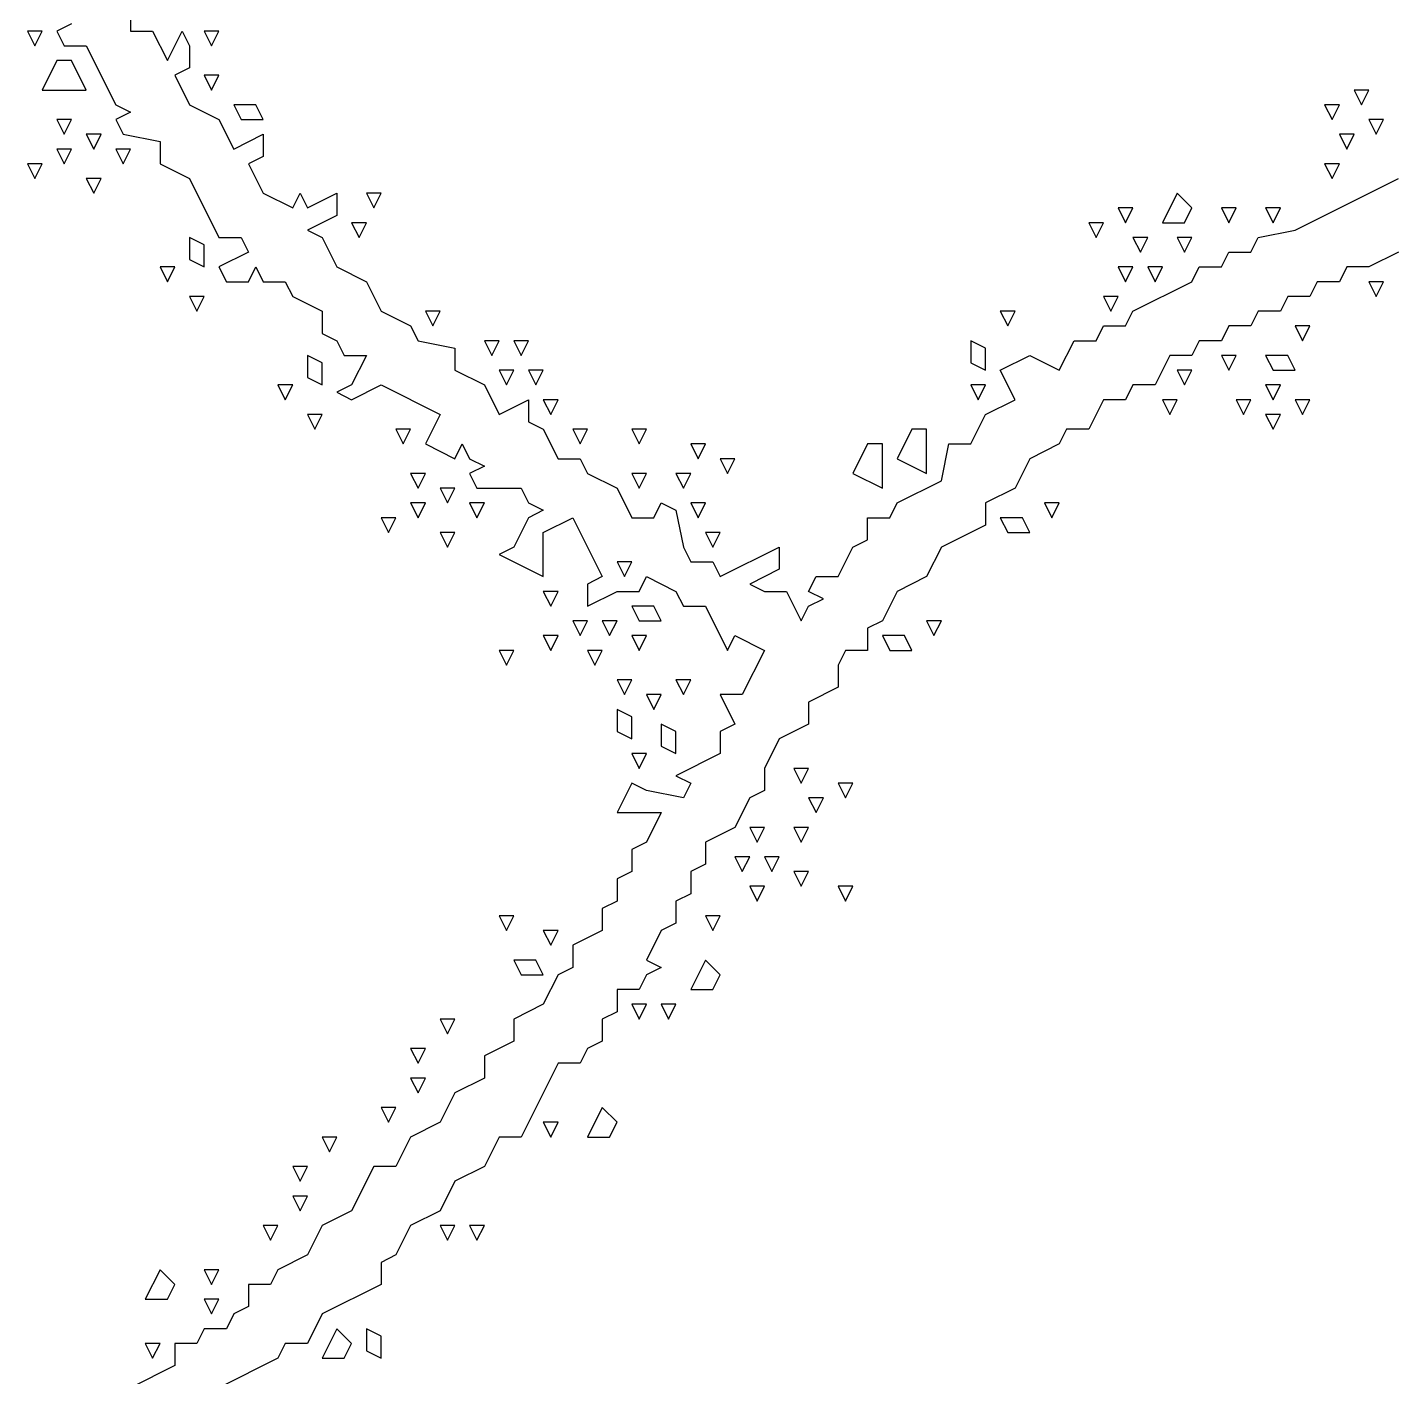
# Model space of a CAD drawing. Extents: x 2 to 124, y 0 to 170.
# Drawn here: x 27.45 to 42.38, y 29.58 to 44.31 of the extents above; entities that cross this region are included whole.
import ezdxf

# ---------------------------------------------------------------- set-up
doc = ezdxf.new("R2010")
doc.units = 0
doc.layers.add('Layer0', color=7, linetype='Continuous')

msp = doc.modelspace()

# ---------------------------------------------------------------- linework, layer by layer
at = {"layer": 'Layer0', "color": 5, "linetype": 'CONTINUOUS'}
for p, q in [((28.57481, 44.51231, 0.1), (28.57481, 44.27083, 0.1)), ((27.93087, 44.35133, 0.1), (27.76989, 44.27083, 0.1)), ((27.44792, 44.27083, 0.1), (27.52841, 44.10985, 0.1)), ((27.6089, 44.27083, 0.1), (27.44792, 44.27083, 0.1)), ((27.52841, 44.10985, 0.1), (27.6089, 44.27083, 0.1)), ((27.76989, 44.27083, 0.1), (27.85038, 44.10985, 0.1)), ((28.57481, 44.27083, 0.1), (28.81629, 44.27083, 0.1)), ((28.81629, 44.27083, 0.1), (28.97727, 43.94886, 0.1)), ((28.97727, 43.94886, 0.1), (29.13826, 44.27083, 0.1)), ((29.13826, 44.27083, 0.1), (29.21875, 44.10985, 0.1)), ((29.37973, 44.27083, 0.1), (29.46023, 44.10985, 0.1)), ((29.54072, 44.27083, 0.1), (29.37973, 44.27083, 0.1)), ((29.46023, 44.10985, 0.1), (29.54072, 44.27083, 0.1)), ((27.85038, 44.10985, 0.1), (28.09186, 44.10985, 0.1)), ((28.09186, 44.10985, 0.1), (28.41383, 43.46591, 0.1)), ((29.21875, 44.10985, 0.1), (29.21875, 43.86837, 0.1)), ((27.76989, 43.94886, 0.1), (27.6089, 43.62689, 0.1)), ((27.93087, 43.94886, 0.1), (27.76989, 43.94886, 0.1)), ((28.09186, 43.62689, 0.1), (27.93087, 43.94886, 0.1)), ((29.21875, 43.86837, 0.1), (29.05777, 43.78788, 0.1)), ((29.05777, 43.78788, 0.1), (29.21875, 43.46591, 0.1)), ((29.37973, 43.78788, 0.1), (29.46023, 43.62689, 0.1)), ((29.54072, 43.78788, 0.1), (29.37973, 43.78788, 0.1)), ((29.46023, 43.62689, 0.1), (29.54072, 43.78788, 0.1)), ((27.6089, 43.62689, 0.1), (28.09186, 43.62689, 0.1)), ((41.93655, 43.62689, 0.1), (42.01705, 43.46591, 0.1)), ((42.09754, 43.62689, 0.1), (41.93655, 43.62689, 0.1)), ((42.01705, 43.46591, 0.1), (42.09754, 43.62689, 0.1)), ((28.41383, 43.46591, 0.1), (28.57481, 43.38542, 0.1)), ((29.21875, 43.46591, 0.1), (29.54072, 43.30492, 0.1)), ((29.7017, 43.46591, 0.1), (29.7822, 43.30492, 0.1)), ((29.94318, 43.46591, 0.1), (29.7017, 43.46591, 0.1)), ((30.02367, 43.30492, 0.1), (29.94318, 43.46591, 0.1)), ((41.61458, 43.46591, 0.1), (41.69508, 43.30492, 0.1)), ((41.77557, 43.46591, 0.1), (41.61458, 43.46591, 0.1)), ((41.69508, 43.30492, 0.1), (41.77557, 43.46591, 0.1)), ((27.76989, 43.30492, 0.1), (27.85038, 43.14394, 0.1)), ((27.93087, 43.30492, 0.1), (27.76989, 43.30492, 0.1)), ((27.85038, 43.14394, 0.1), (27.93087, 43.30492, 0.1)), ((28.57481, 43.38542, 0.1), (28.41383, 43.30492, 0.1)), ((28.41383, 43.30492, 0.1), (28.49432, 43.14394, 0.1)), ((29.54072, 43.30492, 0.1), (29.7017, 42.98295, 0.1)), ((29.7822, 43.30492, 0.1), (30.02367, 43.30492, 0.1)), ((42.09754, 43.30492, 0.1), (42.17803, 43.14394, 0.1)), ((42.25852, 43.30492, 0.1), (42.09754, 43.30492, 0.1)), ((42.17803, 43.14394, 0.1), (42.25852, 43.30492, 0.1)), ((28.09186, 43.14394, 0.1), (28.17235, 42.98295, 0.1)), ((28.25284, 43.14394, 0.1), (28.09186, 43.14394, 0.1)), ((28.17235, 42.98295, 0.1), (28.25284, 43.14394, 0.1)), ((28.49432, 43.14394, 0.1), (28.89678, 43.06345, 0.1)), ((28.89678, 43.06345, 0.1), (28.89678, 42.82197, 0.1)), ((29.7017, 42.98295, 0.1), (30.02367, 43.14394, 0.1)), ((30.02367, 43.14394, 0.1), (30.02367, 42.90246, 0.1)), ((41.77557, 43.14394, 0.1), (41.85606, 42.98295, 0.1)), ((41.93655, 43.14394, 0.1), (41.77557, 43.14394, 0.1)), ((41.85606, 42.98295, 0.1), (41.93655, 43.14394, 0.1)), ((27.76989, 42.98295, 0.1), (27.85038, 42.82197, 0.1)), ((27.93087, 42.98295, 0.1), (27.76989, 42.98295, 0.1)), ((27.85038, 42.82197, 0.1), (27.93087, 42.98295, 0.1)), ((28.41383, 42.98295, 0.1), (28.49432, 42.82197, 0.1)), ((28.57481, 42.98295, 0.1), (28.41383, 42.98295, 0.1)), ((28.49432, 42.82197, 0.1), (28.57481, 42.98295, 0.1)), ((30.02367, 42.90246, 0.1), (29.86269, 42.82197, 0.1)), ((27.44792, 42.82197, 0.1), (27.52841, 42.66098, 0.1)), ((27.6089, 42.82197, 0.1), (27.44792, 42.82197, 0.1)), ((27.52841, 42.66098, 0.1), (27.6089, 42.82197, 0.1)), ((28.89678, 42.82197, 0.1), (29.21875, 42.66098, 0.1)), ((29.86269, 42.82197, 0.1), (30.02367, 42.5, 0.1)), ((41.61458, 42.82197, 0.1), (41.69508, 42.66098, 0.1)), ((41.77557, 42.82197, 0.1), (41.61458, 42.82197, 0.1)), ((41.69508, 42.66098, 0.1), (41.77557, 42.82197, 0.1)), ((28.09186, 42.66098, 0.1), (28.17235, 42.5, 0.1)), ((28.25284, 42.66098, 0.1), (28.09186, 42.66098, 0.1)), ((28.17235, 42.5, 0.1), (28.25284, 42.66098, 0.1)), ((29.21875, 42.66098, 0.1), (29.54072, 42.01705, 0.1)), ((41.29261, 42.09754, 0.1), (42.41951, 42.66098, 0.1)), ((30.02367, 42.5, 0.1), (30.34564, 42.33902, 0.1)), ((30.34564, 42.33902, 0.1), (30.42614, 42.5, 0.1)), ((30.42614, 42.5, 0.1), (30.50663, 42.33902, 0.1)), ((30.50663, 42.33902, 0.1), (30.8286, 42.5, 0.1)), ((30.8286, 42.5, 0.1), (30.8286, 42.25852, 0.1)), ((31.15057, 42.5, 0.1), (31.23106, 42.33902, 0.1)), ((31.31155, 42.5, 0.1), (31.15057, 42.5, 0.1)), ((31.23106, 42.33902, 0.1), (31.31155, 42.5, 0.1)), ((40.00473, 42.5, 0.1), (39.84375, 42.17803, 0.1)), ((40.16572, 42.33902, 0.1), (40.00473, 42.5, 0.1)), ((30.8286, 42.25852, 0.1), (30.50663, 42.09754, 0.1)), ((39.3608, 42.33902, 0.1), (39.44129, 42.17803, 0.1)), ((39.52178, 42.33902, 0.1), (39.3608, 42.33902, 0.1)), ((39.44129, 42.17803, 0.1), (39.52178, 42.33902, 0.1)), ((40.08523, 42.17803, 0.1), (40.16572, 42.33902, 0.1)), ((40.48769, 42.33902, 0.1), (40.56818, 42.17803, 0.1)), ((40.64867, 42.33902, 0.1), (40.48769, 42.33902, 0.1)), ((40.56818, 42.17803, 0.1), (40.64867, 42.33902, 0.1)), ((40.97064, 42.33902, 0.1), (41.05114, 42.17803, 0.1)), ((41.13163, 42.33902, 0.1), (40.97064, 42.33902, 0.1)), ((41.05114, 42.17803, 0.1), (41.13163, 42.33902, 0.1)), ((30.98958, 42.17803, 0.1), (31.07008, 42.01705, 0.1)), ((31.15057, 42.17803, 0.1), (30.98958, 42.17803, 0.1)), ((31.07008, 42.01705, 0.1), (31.15057, 42.17803, 0.1)), ((39.03883, 42.17803, 0.1), (39.11932, 42.01705, 0.1)), ((39.19981, 42.17803, 0.1), (39.03883, 42.17803, 0.1)), ((39.11932, 42.01705, 0.1), (39.19981, 42.17803, 0.1)), ((39.84375, 42.17803, 0.1), (40.08523, 42.17803, 0.1)), ((29.21875, 42.01705, 0.1), (29.21875, 41.77557, 0.1)), ((29.37973, 41.93655, 0.1), (29.21875, 42.01705, 0.1)), ((29.54072, 42.01705, 0.1), (29.7822, 42.01705, 0.1)), ((29.7822, 42.01705, 0.1), (29.86269, 41.85606, 0.1)), ((30.50663, 42.09754, 0.1), (30.66761, 42.01705, 0.1)), ((30.66761, 42.01705, 0.1), (30.8286, 41.69508, 0.1)), ((39.52178, 42.01705, 0.1), (39.60227, 41.85606, 0.1)), ((39.68277, 42.01705, 0.1), (39.52178, 42.01705, 0.1)), ((39.60227, 41.85606, 0.1), (39.68277, 42.01705, 0.1)), ((40.00473, 42.01705, 0.1), (40.08523, 41.85606, 0.1)), ((40.16572, 42.01705, 0.1), (40.00473, 42.01705, 0.1)), ((40.08523, 41.85606, 0.1), (40.16572, 42.01705, 0.1)), ((40.80966, 41.85606, 0.1), (40.89015, 42.01705, 0.1)), ((40.89015, 42.01705, 0.1), (41.29261, 42.09754, 0.1)), ((29.37973, 41.69508, 0.1), (29.37973, 41.93655, 0.1)), ((29.86269, 41.85606, 0.1), (29.54072, 41.69508, 0.1)), ((40.48769, 41.69508, 0.1), (40.56818, 41.85606, 0.1)), ((40.56818, 41.85606, 0.1), (40.80966, 41.85606, 0.1)), ((42.41951, 41.85606, 0.1), (42.09754, 41.69508, 0.1)), ((28.89678, 41.69508, 0.1), (28.97727, 41.53409, 0.1)), ((29.05777, 41.69508, 0.1), (28.89678, 41.69508, 0.1)), ((28.97727, 41.53409, 0.1), (29.05777, 41.69508, 0.1)), ((29.21875, 41.77557, 0.1), (29.37973, 41.69508, 0.1)), ((29.54072, 41.69508, 0.1), (29.62121, 41.53409, 0.1)), ((29.86269, 41.53409, 0.1), (29.94318, 41.69508, 0.1)), ((29.94318, 41.69508, 0.1), (30.02367, 41.53409, 0.1)), ((30.8286, 41.69508, 0.1), (31.15057, 41.53409, 0.1)), ((39.3608, 41.69508, 0.1), (39.44129, 41.53409, 0.1)), ((39.52178, 41.69508, 0.1), (39.3608, 41.69508, 0.1)), ((39.44129, 41.53409, 0.1), (39.52178, 41.69508, 0.1)), ((39.68277, 41.69508, 0.1), (39.76326, 41.53409, 0.1)), ((39.84375, 41.69508, 0.1), (39.68277, 41.69508, 0.1)), ((39.76326, 41.53409, 0.1), (39.84375, 41.69508, 0.1)), ((40.16572, 41.53409, 0.1), (40.24621, 41.69508, 0.1)), ((40.24621, 41.69508, 0.1), (40.48769, 41.69508, 0.1)), ((41.85606, 41.69508, 0.1), (41.77557, 41.53409, 0.1)), ((42.09754, 41.69508, 0.1), (41.85606, 41.69508, 0.1)), ((29.62121, 41.53409, 0.1), (29.86269, 41.53409, 0.1)), ((30.02367, 41.53409, 0.1), (30.26515, 41.53409, 0.1)), ((30.26515, 41.53409, 0.1), (30.34564, 41.37311, 0.1)), ((31.15057, 41.53409, 0.1), (31.31155, 41.21212, 0.1)), ((39.52178, 41.21212, 0.1), (40.16572, 41.53409, 0.1)), ((41.53409, 41.53409, 0.1), (41.4536, 41.37311, 0.1)), ((41.77557, 41.53409, 0.1), (41.53409, 41.53409, 0.1)), ((42.09754, 41.53409, 0.1), (42.17803, 41.37311, 0.1)), ((42.25852, 41.53409, 0.1), (42.09754, 41.53409, 0.1)), ((42.17803, 41.37311, 0.1), (42.25852, 41.53409, 0.1)), ((29.21875, 41.37311, 0.1), (29.29924, 41.21212, 0.1)), ((29.37973, 41.37311, 0.1), (29.21875, 41.37311, 0.1)), ((29.29924, 41.21212, 0.1), (29.37973, 41.37311, 0.1)), ((30.34564, 41.37311, 0.1), (30.66761, 41.21212, 0.1)), ((39.19981, 41.37311, 0.1), (39.2803, 41.21212, 0.1)), ((39.3608, 41.37311, 0.1), (39.19981, 41.37311, 0.1)), ((39.2803, 41.21212, 0.1), (39.3608, 41.37311, 0.1)), ((41.21212, 41.37311, 0.1), (41.13163, 41.21212, 0.1)), ((41.4536, 41.37311, 0.1), (41.21212, 41.37311, 0.1)), ((30.66761, 41.21212, 0.1), (30.66761, 40.97064, 0.1)), ((31.31155, 41.21212, 0.1), (31.63352, 41.05114, 0.1)), ((31.79451, 41.21212, 0.1), (31.875, 41.05114, 0.1)), ((31.95549, 41.21212, 0.1), (31.79451, 41.21212, 0.1)), ((31.875, 41.05114, 0.1), (31.95549, 41.21212, 0.1)), ((38.07292, 41.21212, 0.1), (38.15341, 41.05114, 0.1)), ((38.2339, 41.21212, 0.1), (38.07292, 41.21212, 0.1)), ((38.15341, 41.05114, 0.1), (38.2339, 41.21212, 0.1)), ((39.44129, 41.05114, 0.1), (39.52178, 41.21212, 0.1)), ((40.89015, 41.21212, 0.1), (40.80966, 41.05114, 0.1)), ((41.13163, 41.21212, 0.1), (40.89015, 41.21212, 0.1)), ((30.66761, 40.97064, 0.1), (30.8286, 40.89015, 0.1)), ((31.63352, 41.05114, 0.1), (31.71402, 40.89015, 0.1)), ((39.11932, 40.89015, 0.1), (39.19981, 41.05114, 0.1)), ((39.19981, 41.05114, 0.1), (39.44129, 41.05114, 0.1)), ((40.56818, 41.05114, 0.1), (40.48769, 40.89015, 0.1)), ((40.80966, 41.05114, 0.1), (40.56818, 41.05114, 0.1)), ((41.29261, 41.05114, 0.1), (41.37311, 40.89015, 0.1)), ((41.4536, 41.05114, 0.1), (41.29261, 41.05114, 0.1)), ((41.37311, 40.89015, 0.1), (41.4536, 41.05114, 0.1)), ((30.8286, 40.89015, 0.1), (30.90909, 40.72917, 0.1)), ((31.71402, 40.89015, 0.1), (32.11648, 40.80966, 0.1)), ((32.11648, 40.80966, 0.1), (32.11648, 40.56818, 0.1)), ((32.43845, 40.89015, 0.1), (32.51894, 40.72917, 0.1)), ((32.59943, 40.89015, 0.1), (32.43845, 40.89015, 0.1)), ((32.51894, 40.72917, 0.1), (32.59943, 40.89015, 0.1)), ((32.76042, 40.89015, 0.1), (32.84091, 40.72917, 0.1)), ((32.9214, 40.89015, 0.1), (32.76042, 40.89015, 0.1)), ((32.84091, 40.72917, 0.1), (32.9214, 40.89015, 0.1)), ((37.75095, 40.89015, 0.1), (37.75095, 40.64867, 0.1)), ((37.91193, 40.80966, 0.1), (37.75095, 40.89015, 0.1)), ((37.91193, 40.56818, 0.1), (37.91193, 40.80966, 0.1)), ((38.71686, 40.56818, 0.1), (38.87784, 40.89015, 0.1)), ((38.87784, 40.89015, 0.1), (39.11932, 40.89015, 0.1)), ((40.24621, 40.89015, 0.1), (40.16572, 40.72917, 0.1)), ((40.48769, 40.89015, 0.1), (40.24621, 40.89015, 0.1)), ((30.50663, 40.72917, 0.1), (30.50663, 40.48769, 0.1)), ((30.66761, 40.64867, 0.1), (30.50663, 40.72917, 0.1)), ((30.66761, 40.4072, 0.1), (30.66761, 40.64867, 0.1)), ((30.90909, 40.72917, 0.1), (31.15057, 40.72917, 0.1)), ((31.15057, 40.72917, 0.1), (30.98958, 40.4072, 0.1)), ((37.75095, 40.64867, 0.1), (37.91193, 40.56818, 0.1)), ((38.07292, 40.56818, 0.1), (38.39489, 40.72917, 0.1)), ((38.39489, 40.72917, 0.1), (38.71686, 40.56818, 0.1)), ((39.92424, 40.72917, 0.1), (39.76326, 40.4072, 0.1)), ((40.16572, 40.72917, 0.1), (39.92424, 40.72917, 0.1)), ((40.48769, 40.72917, 0.1), (40.56818, 40.56818, 0.1)), ((40.64867, 40.72917, 0.1), (40.48769, 40.72917, 0.1)), ((40.56818, 40.56818, 0.1), (40.64867, 40.72917, 0.1)), ((40.97064, 40.72917, 0.1), (41.05114, 40.56818, 0.1)), ((41.21212, 40.72917, 0.1), (40.97064, 40.72917, 0.1)), ((41.29261, 40.56818, 0.1), (41.21212, 40.72917, 0.1)), ((30.50663, 40.48769, 0.1), (30.66761, 40.4072, 0.1)), ((32.11648, 40.56818, 0.1), (32.43845, 40.4072, 0.1)), ((32.59943, 40.56818, 0.1), (32.67992, 40.4072, 0.1)), ((32.76042, 40.56818, 0.1), (32.59943, 40.56818, 0.1)), ((32.67992, 40.4072, 0.1), (32.76042, 40.56818, 0.1)), ((32.9214, 40.56818, 0.1), (33.00189, 40.4072, 0.1)), ((33.08239, 40.56818, 0.1), (32.9214, 40.56818, 0.1)), ((33.00189, 40.4072, 0.1), (33.08239, 40.56818, 0.1)), ((38.2339, 40.24621, 0.1), (38.07292, 40.56818, 0.1)), ((40.00473, 40.56818, 0.1), (40.08523, 40.4072, 0.1)), ((40.16572, 40.56818, 0.1), (40.00473, 40.56818, 0.1)), ((40.08523, 40.4072, 0.1), (40.16572, 40.56818, 0.1)), ((41.05114, 40.56818, 0.1), (41.29261, 40.56818, 0.1)), ((30.18466, 40.4072, 0.1), (30.26515, 40.24621, 0.1)), ((30.34564, 40.4072, 0.1), (30.18466, 40.4072, 0.1)), ((30.26515, 40.24621, 0.1), (30.34564, 40.4072, 0.1)), ((30.98958, 40.4072, 0.1), (30.8286, 40.3267, 0.1)), ((30.8286, 40.3267, 0.1), (30.98958, 40.24621, 0.1)), ((30.98958, 40.24621, 0.1), (31.31155, 40.4072, 0.1)), ((31.31155, 40.4072, 0.1), (31.95549, 40.08523, 0.1)), ((32.43845, 40.4072, 0.1), (32.59943, 40.08523, 0.1)), ((37.75095, 40.4072, 0.1), (37.83144, 40.24621, 0.1)), ((37.91193, 40.4072, 0.1), (37.75095, 40.4072, 0.1)), ((37.83144, 40.24621, 0.1), (37.91193, 40.4072, 0.1)), ((39.52178, 40.4072, 0.1), (39.44129, 40.24621, 0.1)), ((39.76326, 40.4072, 0.1), (39.52178, 40.4072, 0.1)), ((40.97064, 40.4072, 0.1), (41.05114, 40.24621, 0.1)), ((41.13163, 40.4072, 0.1), (40.97064, 40.4072, 0.1)), ((41.05114, 40.24621, 0.1), (41.13163, 40.4072, 0.1)), ((32.59943, 40.08523, 0.1), (32.9214, 40.24621, 0.1)), ((32.9214, 40.24621, 0.1), (32.9214, 40.00473, 0.1)), ((33.08239, 40.24621, 0.1), (33.16288, 40.08523, 0.1)), ((33.24337, 40.24621, 0.1), (33.08239, 40.24621, 0.1)), ((33.16288, 40.08523, 0.1), (33.24337, 40.24621, 0.1)), ((37.91193, 40.08523, 0.1), (38.2339, 40.24621, 0.1)), ((39.19981, 40.24621, 0.1), (39.03883, 39.92424, 0.1)), ((39.44129, 40.24621, 0.1), (39.19981, 40.24621, 0.1)), ((39.84375, 40.24621, 0.1), (39.92424, 40.08523, 0.1)), ((40.00473, 40.24621, 0.1), (39.84375, 40.24621, 0.1)), ((39.92424, 40.08523, 0.1), (40.00473, 40.24621, 0.1)), ((40.64867, 40.24621, 0.1), (40.72917, 40.08523, 0.1)), ((40.80966, 40.24621, 0.1), (40.64867, 40.24621, 0.1)), ((40.72917, 40.08523, 0.1), (40.80966, 40.24621, 0.1)), ((41.29261, 40.24621, 0.1), (41.37311, 40.08523, 0.1)), ((41.4536, 40.24621, 0.1), (41.29261, 40.24621, 0.1)), ((41.37311, 40.08523, 0.1), (41.4536, 40.24621, 0.1)), ((30.50663, 40.08523, 0.1), (30.58712, 39.92424, 0.1)), ((30.66761, 40.08523, 0.1), (30.50663, 40.08523, 0.1)), ((30.58712, 39.92424, 0.1), (30.66761, 40.08523, 0.1)), ((31.95549, 40.08523, 0.1), (31.79451, 39.76326, 0.1)), ((37.75095, 39.76326, 0.1), (37.91193, 40.08523, 0.1)), ((40.97064, 40.08523, 0.1), (41.05114, 39.92424, 0.1)), ((41.13163, 40.08523, 0.1), (40.97064, 40.08523, 0.1)), ((41.05114, 39.92424, 0.1), (41.13163, 40.08523, 0.1)), ((31.47254, 39.92424, 0.1), (31.55303, 39.76326, 0.1)), ((31.63352, 39.92424, 0.1), (31.47254, 39.92424, 0.1)), ((31.55303, 39.76326, 0.1), (31.63352, 39.92424, 0.1)), ((32.9214, 40.00473, 0.1), (33.08239, 39.92424, 0.1)), ((33.08239, 39.92424, 0.1), (33.24337, 39.60227, 0.1)), ((33.40436, 39.92424, 0.1), (33.48485, 39.76326, 0.1)), ((33.56534, 39.92424, 0.1), (33.40436, 39.92424, 0.1)), ((33.48485, 39.76326, 0.1), (33.56534, 39.92424, 0.1)), ((34.0483, 39.92424, 0.1), (34.12879, 39.76326, 0.1)), ((34.20928, 39.92424, 0.1), (34.0483, 39.92424, 0.1)), ((34.12879, 39.76326, 0.1), (34.20928, 39.92424, 0.1)), ((37.10701, 39.92424, 0.1), (36.94602, 39.60227, 0.1)), ((37.26799, 39.92424, 0.1), (37.10701, 39.92424, 0.1)), ((37.26799, 39.44129, 0.1), (37.26799, 39.92424, 0.1)), ((38.79735, 39.92424, 0.1), (38.71686, 39.76326, 0.1)), ((39.03883, 39.92424, 0.1), (38.79735, 39.92424, 0.1)), ((31.79451, 39.76326, 0.1), (32.11648, 39.60227, 0.1)), ((32.11648, 39.60227, 0.1), (32.19697, 39.76326, 0.1)), ((32.19697, 39.76326, 0.1), (32.27746, 39.60227, 0.1)), ((34.69223, 39.76326, 0.1), (34.77273, 39.60227, 0.1)), ((34.85322, 39.76326, 0.1), (34.69223, 39.76326, 0.1)), ((34.77273, 39.60227, 0.1), (34.85322, 39.76326, 0.1)), ((36.62405, 39.76326, 0.1), (36.46307, 39.44129, 0.1)), ((36.78504, 39.76326, 0.1), (36.62405, 39.76326, 0.1)), ((36.78504, 39.2803, 0.1), (36.78504, 39.76326, 0.1)), ((37.42898, 39.3608, 0.1), (37.50947, 39.76326, 0.1)), ((37.50947, 39.76326, 0.1), (37.75095, 39.76326, 0.1)), ((38.71686, 39.76326, 0.1), (38.39489, 39.60227, 0.1)), ((32.27746, 39.60227, 0.1), (32.43845, 39.52178, 0.1)), ((33.24337, 39.60227, 0.1), (33.48485, 39.60227, 0.1)), ((33.48485, 39.60227, 0.1), (33.56534, 39.44129, 0.1)), ((35.0142, 39.60227, 0.1), (35.0947, 39.44129, 0.1)), ((35.17519, 39.60227, 0.1), (35.0142, 39.60227, 0.1)), ((35.0947, 39.44129, 0.1), (35.17519, 39.60227, 0.1)), ((36.94602, 39.60227, 0.1), (37.26799, 39.44129, 0.1)), ((38.39489, 39.60227, 0.1), (38.2339, 39.2803, 0.1)), ((31.63352, 39.44129, 0.1), (31.71402, 39.2803, 0.1)), ((31.79451, 39.44129, 0.1), (31.63352, 39.44129, 0.1)), ((31.71402, 39.2803, 0.1), (31.79451, 39.44129, 0.1)), ((32.43845, 39.52178, 0.1), (32.27746, 39.44129, 0.1)), ((32.27746, 39.44129, 0.1), (32.35795, 39.2803, 0.1)), ((33.56534, 39.44129, 0.1), (33.88731, 39.2803, 0.1)), ((34.0483, 39.44129, 0.1), (34.12879, 39.2803, 0.1)), ((34.20928, 39.44129, 0.1), (34.0483, 39.44129, 0.1)), ((34.12879, 39.2803, 0.1), (34.20928, 39.44129, 0.1)), ((34.53125, 39.44129, 0.1), (34.61174, 39.2803, 0.1)), ((34.69223, 39.44129, 0.1), (34.53125, 39.44129, 0.1)), ((34.61174, 39.2803, 0.1), (34.69223, 39.44129, 0.1)), ((36.46307, 39.44129, 0.1), (36.78504, 39.2803, 0.1)), ((31.95549, 39.2803, 0.1), (32.03598, 39.11932, 0.1)), ((32.11648, 39.2803, 0.1), (31.95549, 39.2803, 0.1)), ((32.03598, 39.11932, 0.1), (32.11648, 39.2803, 0.1)), ((32.35795, 39.2803, 0.1), (32.84091, 39.2803, 0.1)), ((32.84091, 39.2803, 0.1), (32.9214, 39.11932, 0.1)), ((33.88731, 39.2803, 0.1), (34.0483, 38.95833, 0.1)), ((36.94602, 39.11932, 0.1), (37.42898, 39.3608, 0.1)), ((38.2339, 39.2803, 0.1), (37.91193, 39.11932, 0.1)), ((31.63352, 39.11932, 0.1), (31.71402, 38.95833, 0.1)), ((31.79451, 39.11932, 0.1), (31.63352, 39.11932, 0.1)), ((31.71402, 38.95833, 0.1), (31.79451, 39.11932, 0.1)), ((32.27746, 39.11932, 0.1), (32.35795, 38.95833, 0.1)), ((32.43845, 39.11932, 0.1), (32.27746, 39.11932, 0.1)), ((32.35795, 38.95833, 0.1), (32.43845, 39.11932, 0.1)), ((32.9214, 39.11932, 0.1), (33.08239, 39.03883, 0.1)), ((33.08239, 39.03883, 0.1), (32.9214, 38.95833, 0.1)), ((34.28977, 38.95833, 0.1), (34.37027, 39.11932, 0.1)), ((34.37027, 39.11932, 0.1), (34.53125, 39.03883, 0.1)), ((34.53125, 39.03883, 0.1), (34.61174, 38.63636, 0.1)), ((34.69223, 39.11932, 0.1), (34.77273, 38.95833, 0.1)), ((34.85322, 39.11932, 0.1), (34.69223, 39.11932, 0.1)), ((34.77273, 38.95833, 0.1), (34.85322, 39.11932, 0.1)), ((36.86553, 38.95833, 0.1), (36.94602, 39.11932, 0.1)), ((37.91193, 39.11932, 0.1), (37.91193, 38.87784, 0.1)), ((38.55587, 39.11932, 0.1), (38.63636, 38.95833, 0.1)), ((38.71686, 39.11932, 0.1), (38.55587, 39.11932, 0.1)), ((38.63636, 38.95833, 0.1), (38.71686, 39.11932, 0.1)), ((31.31155, 38.95833, 0.1), (31.39205, 38.79735, 0.1)), ((31.47254, 38.95833, 0.1), (31.31155, 38.95833, 0.1)), ((31.39205, 38.79735, 0.1), (31.47254, 38.95833, 0.1)), ((32.9214, 38.95833, 0.1), (32.76042, 38.63636, 0.1)), ((33.08239, 38.79735, 0.1), (33.40436, 38.95833, 0.1)), ((33.40436, 38.95833, 0.1), (33.72633, 38.31439, 0.1)), ((34.0483, 38.95833, 0.1), (34.28977, 38.95833, 0.1)), ((36.62405, 38.71686, 0.1), (36.62405, 38.95833, 0.1)), ((36.62405, 38.95833, 0.1), (36.86553, 38.95833, 0.1)), ((37.91193, 38.87784, 0.1), (37.42898, 38.63636, 0.1)), ((38.07292, 38.95833, 0.1), (38.15341, 38.79735, 0.1)), ((38.31439, 38.95833, 0.1), (38.07292, 38.95833, 0.1)), ((38.39489, 38.79735, 0.1), (38.31439, 38.95833, 0.1)), ((31.95549, 38.79735, 0.1), (32.03598, 38.63636, 0.1)), ((32.11648, 38.79735, 0.1), (31.95549, 38.79735, 0.1)), ((32.03598, 38.63636, 0.1), (32.11648, 38.79735, 0.1)), ((33.08239, 38.31439, 0.1), (33.08239, 38.79735, 0.1)), ((34.85322, 38.79735, 0.1), (34.93371, 38.63636, 0.1)), ((35.0142, 38.79735, 0.1), (34.85322, 38.79735, 0.1)), ((34.93371, 38.63636, 0.1), (35.0142, 38.79735, 0.1)), ((36.46307, 38.63636, 0.1), (36.62405, 38.71686, 0.1)), ((38.15341, 38.79735, 0.1), (38.39489, 38.79735, 0.1)), ((32.76042, 38.63636, 0.1), (32.59943, 38.55587, 0.1)), ((32.59943, 38.55587, 0.1), (33.08239, 38.31439, 0.1)), ((34.61174, 38.63636, 0.1), (34.69223, 38.47538, 0.1)), ((35.0142, 38.31439, 0.1), (35.65814, 38.63636, 0.1)), ((35.65814, 38.63636, 0.1), (35.65814, 38.39489, 0.1)), ((36.30208, 38.31439, 0.1), (36.46307, 38.63636, 0.1)), ((37.42898, 38.63636, 0.1), (37.26799, 38.31439, 0.1)), ((33.88731, 38.47538, 0.1), (33.9678, 38.31439, 0.1)), ((34.0483, 38.47538, 0.1), (33.88731, 38.47538, 0.1)), ((33.9678, 38.31439, 0.1), (34.0483, 38.47538, 0.1)), ((34.69223, 38.47538, 0.1), (34.93371, 38.47538, 0.1)), ((34.93371, 38.47538, 0.1), (35.0142, 38.31439, 0.1)), ((35.65814, 38.39489, 0.1), (35.33617, 38.2339, 0.1)), ((33.72633, 38.31439, 0.1), (33.56534, 38.2339, 0.1)), ((33.56534, 38.2339, 0.1), (33.56534, 37.99242, 0.1)), ((34.12879, 38.15341, 0.1), (34.20928, 38.31439, 0.1)), ((34.20928, 38.31439, 0.1), (34.53125, 38.15341, 0.1)), ((35.33617, 38.2339, 0.1), (35.49716, 38.15341, 0.1)), ((35.98011, 38.15341, 0.1), (36.06061, 38.31439, 0.1)), ((36.06061, 38.31439, 0.1), (36.30208, 38.31439, 0.1)), ((37.26799, 38.31439, 0.1), (36.94602, 38.15341, 0.1)), ((33.08239, 38.15341, 0.1), (33.16288, 37.99242, 0.1)), ((33.24337, 38.15341, 0.1), (33.08239, 38.15341, 0.1)), ((33.16288, 37.99242, 0.1), (33.24337, 38.15341, 0.1)), ((33.56534, 37.99242, 0.1), (33.88731, 38.15341, 0.1)), ((33.88731, 38.15341, 0.1), (34.12879, 38.15341, 0.1)), ((34.53125, 38.15341, 0.1), (34.61174, 37.99242, 0.1)), ((35.49716, 38.15341, 0.1), (35.73864, 38.15341, 0.1)), ((35.73864, 38.15341, 0.1), (35.89962, 37.83144, 0.1)), ((36.1411, 38.07292, 0.1), (35.98011, 38.15341, 0.1)), ((36.94602, 38.15341, 0.1), (36.78504, 37.83144, 0.1)), ((34.0483, 37.99242, 0.1), (34.12879, 37.83144, 0.1)), ((34.28977, 37.99242, 0.1), (34.0483, 37.99242, 0.1)), ((34.37027, 37.83144, 0.1), (34.28977, 37.99242, 0.1)), ((34.61174, 37.99242, 0.1), (34.85322, 37.99242, 0.1)), ((34.85322, 37.99242, 0.1), (35.0947, 37.50947, 0.1)), ((35.89962, 37.83144, 0.1), (35.98011, 37.99242, 0.1)), ((35.98011, 37.99242, 0.1), (36.1411, 38.07292, 0.1)), ((33.40436, 37.83144, 0.1), (33.48485, 37.67045, 0.1)), ((33.56534, 37.83144, 0.1), (33.40436, 37.83144, 0.1)), ((33.48485, 37.67045, 0.1), (33.56534, 37.83144, 0.1)), ((33.72633, 37.83144, 0.1), (33.80682, 37.67045, 0.1)), ((33.88731, 37.83144, 0.1), (33.72633, 37.83144, 0.1)), ((33.80682, 37.67045, 0.1), (33.88731, 37.83144, 0.1)), ((34.12879, 37.83144, 0.1), (34.37027, 37.83144, 0.1)), ((36.78504, 37.83144, 0.1), (36.62405, 37.75095, 0.1)), ((37.26799, 37.83144, 0.1), (37.34848, 37.67045, 0.1)), ((37.42898, 37.83144, 0.1), (37.26799, 37.83144, 0.1)), ((37.34848, 37.67045, 0.1), (37.42898, 37.83144, 0.1)), ((33.08239, 37.67045, 0.1), (33.16288, 37.50947, 0.1)), ((33.24337, 37.67045, 0.1), (33.08239, 37.67045, 0.1)), ((33.16288, 37.50947, 0.1), (33.24337, 37.67045, 0.1)), ((34.0483, 37.67045, 0.1), (34.12879, 37.50947, 0.1)), ((34.20928, 37.67045, 0.1), (34.0483, 37.67045, 0.1)), ((34.12879, 37.50947, 0.1), (34.20928, 37.67045, 0.1)), ((35.0947, 37.50947, 0.1), (35.17519, 37.67045, 0.1)), ((35.17519, 37.67045, 0.1), (35.49716, 37.50947, 0.1)), ((36.62405, 37.75095, 0.1), (36.62405, 37.50947, 0.1)), ((36.78504, 37.67045, 0.1), (36.86553, 37.50947, 0.1)), ((37.02652, 37.67045, 0.1), (36.78504, 37.67045, 0.1)), ((37.10701, 37.50947, 0.1), (37.02652, 37.67045, 0.1)), ((32.59943, 37.50947, 0.1), (32.67992, 37.34848, 0.1)), ((32.76042, 37.50947, 0.1), (32.59943, 37.50947, 0.1)), ((32.67992, 37.34848, 0.1), (32.76042, 37.50947, 0.1)), ((33.56534, 37.50947, 0.1), (33.64583, 37.34848, 0.1)), ((33.72633, 37.50947, 0.1), (33.56534, 37.50947, 0.1)), ((33.64583, 37.34848, 0.1), (33.72633, 37.50947, 0.1)), ((35.49716, 37.50947, 0.1), (35.25568, 37.02652, 0.1)), ((36.38258, 37.50947, 0.1), (36.30208, 37.34848, 0.1)), ((36.62405, 37.50947, 0.1), (36.38258, 37.50947, 0.1)), ((36.86553, 37.50947, 0.1), (37.10701, 37.50947, 0.1)), ((36.30208, 37.34848, 0.1), (36.30208, 37.10701, 0.1)), ((33.88731, 37.1875, 0.1), (33.9678, 37.02652, 0.1)), ((34.0483, 37.1875, 0.1), (33.88731, 37.1875, 0.1)), ((33.9678, 37.02652, 0.1), (34.0483, 37.1875, 0.1)), ((34.53125, 37.1875, 0.1), (34.61174, 37.02652, 0.1)), ((34.69223, 37.1875, 0.1), (34.53125, 37.1875, 0.1)), ((34.61174, 37.02652, 0.1), (34.69223, 37.1875, 0.1)), ((36.30208, 37.10701, 0.1), (35.98011, 36.94602, 0.1)), ((34.20928, 37.02652, 0.1), (34.28977, 36.86553, 0.1)), ((34.37027, 37.02652, 0.1), (34.20928, 37.02652, 0.1)), ((34.28977, 36.86553, 0.1), (34.37027, 37.02652, 0.1)), ((35.25568, 37.02652, 0.1), (35.0142, 37.02652, 0.1)), ((35.0142, 37.02652, 0.1), (35.17519, 36.70455, 0.1)), ((35.98011, 36.94602, 0.1), (35.98011, 36.70455, 0.1)), ((33.88731, 36.86553, 0.1), (33.88731, 36.62405, 0.1)), ((34.0483, 36.78504, 0.1), (33.88731, 36.86553, 0.1)), ((34.0483, 36.54356, 0.1), (34.0483, 36.78504, 0.1)), ((33.88731, 36.62405, 0.1), (34.0483, 36.54356, 0.1)), ((34.37027, 36.70455, 0.1), (34.37027, 36.46307, 0.1)), ((34.53125, 36.62405, 0.1), (34.37027, 36.70455, 0.1)), ((34.53125, 36.38258, 0.1), (34.53125, 36.62405, 0.1)), ((35.17519, 36.70455, 0.1), (35.0142, 36.62405, 0.1)), ((35.0142, 36.62405, 0.1), (35.0142, 36.38258, 0.1)), ((35.98011, 36.70455, 0.1), (35.65814, 36.54356, 0.1)), ((34.37027, 36.46307, 0.1), (34.53125, 36.38258, 0.1)), ((35.65814, 36.54356, 0.1), (35.49716, 36.22159, 0.1)), ((34.0483, 36.38258, 0.1), (34.12879, 36.22159, 0.1)), ((34.20928, 36.38258, 0.1), (34.0483, 36.38258, 0.1)), ((34.12879, 36.22159, 0.1), (34.20928, 36.38258, 0.1)), ((35.0142, 36.38258, 0.1), (34.53125, 36.1411, 0.1)), ((34.53125, 36.1411, 0.1), (34.69223, 36.06061, 0.1)), ((35.49716, 36.22159, 0.1), (35.49716, 35.98011, 0.1)), ((35.81913, 36.22159, 0.1), (35.89962, 36.06061, 0.1)), ((35.98011, 36.22159, 0.1), (35.81913, 36.22159, 0.1)), ((35.89962, 36.06061, 0.1), (35.98011, 36.22159, 0.1)), ((34.0483, 36.06061, 0.1), (33.88731, 35.73864, 0.1)), ((34.20928, 35.98011, 0.1), (34.0483, 36.06061, 0.1)), ((34.69223, 36.06061, 0.1), (34.61174, 35.89962, 0.1)), ((36.30208, 36.06061, 0.1), (36.38258, 35.89962, 0.1)), ((36.46307, 36.06061, 0.1), (36.30208, 36.06061, 0.1)), ((36.38258, 35.89962, 0.1), (36.46307, 36.06061, 0.1)), ((34.61174, 35.89962, 0.1), (34.20928, 35.98011, 0.1)), ((35.33617, 35.89962, 0.1), (35.17519, 35.57765, 0.1)), ((35.49716, 35.98011, 0.1), (35.33617, 35.89962, 0.1)), ((35.98011, 35.89962, 0.1), (36.06061, 35.73864, 0.1)), ((36.1411, 35.89962, 0.1), (35.98011, 35.89962, 0.1)), ((36.06061, 35.73864, 0.1), (36.1411, 35.89962, 0.1)), ((33.88731, 35.73864, 0.1), (34.37027, 35.73864, 0.1)), ((34.37027, 35.73864, 0.1), (34.20928, 35.41667, 0.1)), ((35.17519, 35.57765, 0.1), (34.85322, 35.41667, 0.1)), ((35.33617, 35.57765, 0.1), (35.41667, 35.41667, 0.1)), ((35.49716, 35.57765, 0.1), (35.33617, 35.57765, 0.1)), ((35.41667, 35.41667, 0.1), (35.49716, 35.57765, 0.1)), ((35.81913, 35.57765, 0.1), (35.89962, 35.41667, 0.1)), ((35.98011, 35.57765, 0.1), (35.81913, 35.57765, 0.1)), ((35.89962, 35.41667, 0.1), (35.98011, 35.57765, 0.1)), ((34.20928, 35.41667, 0.1), (34.0483, 35.33617, 0.1)), ((34.85322, 35.41667, 0.1), (34.85322, 35.17519, 0.1)), ((34.0483, 35.33617, 0.1), (34.0483, 35.0947, 0.1)), ((35.17519, 35.25568, 0.1), (35.25568, 35.0947, 0.1)), ((35.33617, 35.25568, 0.1), (35.17519, 35.25568, 0.1)), ((35.25568, 35.0947, 0.1), (35.33617, 35.25568, 0.1)), ((35.49716, 35.25568, 0.1), (35.57765, 35.0947, 0.1)), ((35.65814, 35.25568, 0.1), (35.49716, 35.25568, 0.1)), ((35.57765, 35.0947, 0.1), (35.65814, 35.25568, 0.1)), ((34.0483, 35.0947, 0.1), (33.88731, 35.0142, 0.1)), ((34.85322, 35.17519, 0.1), (34.69223, 35.0947, 0.1)), ((34.69223, 35.0947, 0.1), (34.69223, 34.85322, 0.1)), ((35.81913, 35.0947, 0.1), (35.89962, 34.93371, 0.1)), ((35.98011, 35.0947, 0.1), (35.81913, 35.0947, 0.1)), ((35.89962, 34.93371, 0.1), (35.98011, 35.0947, 0.1)), ((33.88731, 35.0142, 0.1), (33.88731, 34.77273, 0.1)), ((34.69223, 34.85322, 0.1), (34.53125, 34.77273, 0.1)), ((35.33617, 34.93371, 0.1), (35.41667, 34.77273, 0.1)), ((35.49716, 34.93371, 0.1), (35.33617, 34.93371, 0.1)), ((35.41667, 34.77273, 0.1), (35.49716, 34.93371, 0.1)), ((36.30208, 34.93371, 0.1), (36.38258, 34.77273, 0.1)), ((36.46307, 34.93371, 0.1), (36.30208, 34.93371, 0.1)), ((36.38258, 34.77273, 0.1), (36.46307, 34.93371, 0.1)), ((33.88731, 34.77273, 0.1), (33.72633, 34.69223, 0.1)), ((33.72633, 34.69223, 0.1), (33.72633, 34.45076, 0.1)), ((34.53125, 34.77273, 0.1), (34.53125, 34.53125, 0.1)), ((32.59943, 34.61174, 0.1), (32.67992, 34.45076, 0.1)), ((32.76042, 34.61174, 0.1), (32.59943, 34.61174, 0.1)), ((32.67992, 34.45076, 0.1), (32.76042, 34.61174, 0.1)), ((34.53125, 34.53125, 0.1), (34.37027, 34.45076, 0.1)), ((34.85322, 34.61174, 0.1), (34.93371, 34.45076, 0.1)), ((35.0142, 34.61174, 0.1), (34.85322, 34.61174, 0.1)), ((34.93371, 34.45076, 0.1), (35.0142, 34.61174, 0.1)), ((33.08239, 34.45076, 0.1), (33.16288, 34.28977, 0.1)), ((33.24337, 34.45076, 0.1), (33.08239, 34.45076, 0.1)), ((33.16288, 34.28977, 0.1), (33.24337, 34.45076, 0.1)), ((33.72633, 34.45076, 0.1), (33.40436, 34.28977, 0.1)), ((34.37027, 34.45076, 0.1), (34.20928, 34.12879, 0.1)), ((33.40436, 34.28977, 0.1), (33.40436, 34.0483, 0.1)), ((32.76042, 34.12879, 0.1), (32.84091, 33.9678, 0.1)), ((33.00189, 34.12879, 0.1), (32.76042, 34.12879, 0.1)), ((33.08239, 33.9678, 0.1), (33.00189, 34.12879, 0.1)), ((33.40436, 34.0483, 0.1), (33.24337, 33.9678, 0.1)), ((34.20928, 34.12879, 0.1), (34.37027, 34.0483, 0.1)), ((34.37027, 34.0483, 0.1), (34.20928, 33.9678, 0.1)), ((34.85322, 34.12879, 0.1), (34.69223, 33.80682, 0.1)), ((35.0142, 33.9678, 0.1), (34.85322, 34.12879, 0.1)), ((32.84091, 33.9678, 0.1), (33.08239, 33.9678, 0.1)), ((33.24337, 33.9678, 0.1), (33.08239, 33.64583, 0.1)), ((34.20928, 33.9678, 0.1), (34.12879, 33.80682, 0.1)), ((34.93371, 33.80682, 0.1), (35.0142, 33.9678, 0.1)), ((34.12879, 33.80682, 0.1), (33.88731, 33.80682, 0.1)), ((33.88731, 33.80682, 0.1), (33.88731, 33.56534, 0.1)), ((34.69223, 33.80682, 0.1), (34.93371, 33.80682, 0.1)), ((33.08239, 33.64583, 0.1), (32.76042, 33.48485, 0.1)), ((34.0483, 33.64583, 0.1), (34.12879, 33.48485, 0.1)), ((34.20928, 33.64583, 0.1), (34.0483, 33.64583, 0.1)), ((34.12879, 33.48485, 0.1), (34.20928, 33.64583, 0.1)), ((34.37027, 33.64583, 0.1), (34.45076, 33.48485, 0.1)), ((34.53125, 33.64583, 0.1), (34.37027, 33.64583, 0.1)), ((34.45076, 33.48485, 0.1), (34.53125, 33.64583, 0.1)), ((31.95549, 33.48485, 0.1), (32.03598, 33.32386, 0.1)), ((32.11648, 33.48485, 0.1), (31.95549, 33.48485, 0.1)), ((32.03598, 33.32386, 0.1), (32.11648, 33.48485, 0.1)), ((32.76042, 33.48485, 0.1), (32.76042, 33.24337, 0.1)), ((33.88731, 33.56534, 0.1), (33.72633, 33.48485, 0.1)), ((33.72633, 33.48485, 0.1), (33.72633, 33.24337, 0.1)), ((31.63352, 33.16288, 0.1), (31.71402, 33.00189, 0.1)), ((31.79451, 33.16288, 0.1), (31.63352, 33.16288, 0.1)), ((31.71402, 33.00189, 0.1), (31.79451, 33.16288, 0.1)), ((32.76042, 33.24337, 0.1), (32.43845, 33.08239, 0.1)), ((33.56534, 33.16288, 0.1), (33.48485, 33.00189, 0.1)), ((33.72633, 33.24337, 0.1), (33.56534, 33.16288, 0.1)), ((32.43845, 33.08239, 0.1), (32.43845, 32.84091, 0.1)), ((33.24337, 33.00189, 0.1), (32.84091, 32.19697, 0.1)), ((33.48485, 33.00189, 0.1), (33.24337, 33.00189, 0.1)), ((31.63352, 32.84091, 0.1), (31.71402, 32.67992, 0.1)), ((31.79451, 32.84091, 0.1), (31.63352, 32.84091, 0.1)), ((31.71402, 32.67992, 0.1), (31.79451, 32.84091, 0.1)), ((32.43845, 32.84091, 0.1), (32.11648, 32.67992, 0.1)), ((32.11648, 32.67992, 0.1), (31.95549, 32.35795, 0.1)), ((31.31155, 32.51894, 0.1), (31.39205, 32.35795, 0.1)), ((31.47254, 32.51894, 0.1), (31.31155, 32.51894, 0.1)), ((31.39205, 32.35795, 0.1), (31.47254, 32.51894, 0.1)), ((33.72633, 32.51894, 0.1), (33.56534, 32.19697, 0.1)), ((33.88731, 32.35795, 0.1), (33.72633, 32.51894, 0.1)), ((31.95549, 32.35795, 0.1), (31.63352, 32.19697, 0.1)), ((33.08239, 32.35795, 0.1), (33.16288, 32.19697, 0.1)), ((33.24337, 32.35795, 0.1), (33.08239, 32.35795, 0.1)), ((33.16288, 32.19697, 0.1), (33.24337, 32.35795, 0.1)), ((33.80682, 32.19697, 0.1), (33.88731, 32.35795, 0.1)), ((30.66761, 32.19697, 0.1), (30.74811, 32.03598, 0.1)), ((30.8286, 32.19697, 0.1), (30.66761, 32.19697, 0.1)), ((30.74811, 32.03598, 0.1), (30.8286, 32.19697, 0.1)), ((31.63352, 32.19697, 0.1), (31.47254, 31.875, 0.1)), ((32.59943, 32.19697, 0.1), (32.43845, 31.875, 0.1)), ((32.84091, 32.19697, 0.1), (32.59943, 32.19697, 0.1)), ((33.56534, 32.19697, 0.1), (33.80682, 32.19697, 0.1)), ((30.34564, 31.875, 0.1), (30.42614, 31.71402, 0.1)), ((30.50663, 31.875, 0.1), (30.34564, 31.875, 0.1)), ((30.42614, 31.71402, 0.1), (30.50663, 31.875, 0.1)), ((31.23106, 31.875, 0.1), (30.98958, 31.39205, 0.1)), ((31.47254, 31.875, 0.1), (31.23106, 31.875, 0.1)), ((32.43845, 31.875, 0.1), (32.11648, 31.71402, 0.1)), ((32.11648, 31.71402, 0.1), (31.95549, 31.39205, 0.1)), ((30.34564, 31.55303, 0.1), (30.42614, 31.39205, 0.1)), ((30.50663, 31.55303, 0.1), (30.34564, 31.55303, 0.1)), ((30.42614, 31.39205, 0.1), (30.50663, 31.55303, 0.1)), ((30.98958, 31.39205, 0.1), (30.66761, 31.23106, 0.1)), ((31.95549, 31.39205, 0.1), (31.63352, 31.23106, 0.1)), ((30.02367, 31.23106, 0.1), (30.10417, 31.07008, 0.1)), ((30.18466, 31.23106, 0.1), (30.02367, 31.23106, 0.1)), ((30.10417, 31.07008, 0.1), (30.18466, 31.23106, 0.1)), ((30.66761, 31.23106, 0.1), (30.50663, 30.90909, 0.1)), ((31.63352, 31.23106, 0.1), (31.47254, 30.90909, 0.1)), ((31.95549, 31.23106, 0.1), (32.03598, 31.07008, 0.1)), ((32.11648, 31.23106, 0.1), (31.95549, 31.23106, 0.1)), ((32.03598, 31.07008, 0.1), (32.11648, 31.23106, 0.1)), ((32.27746, 31.23106, 0.1), (32.35795, 31.07008, 0.1)), ((32.43845, 31.23106, 0.1), (32.27746, 31.23106, 0.1)), ((32.35795, 31.07008, 0.1), (32.43845, 31.23106, 0.1)), ((30.50663, 30.90909, 0.1), (30.18466, 30.74811, 0.1)), ((31.47254, 30.90909, 0.1), (31.31155, 30.8286, 0.1)), ((31.31155, 30.8286, 0.1), (31.31155, 30.58712, 0.1)), ((28.89678, 30.74811, 0.1), (28.7358, 30.42614, 0.1)), ((29.05777, 30.58712, 0.1), (28.89678, 30.74811, 0.1)), ((29.37973, 30.74811, 0.1), (29.46023, 30.58712, 0.1)), ((29.54072, 30.74811, 0.1), (29.37973, 30.74811, 0.1)), ((29.46023, 30.58712, 0.1), (29.54072, 30.74811, 0.1)), ((30.18466, 30.74811, 0.1), (30.10417, 30.58712, 0.1)), ((28.97727, 30.42614, 0.1), (29.05777, 30.58712, 0.1)), ((30.10417, 30.58712, 0.1), (29.86269, 30.58712, 0.1)), ((29.86269, 30.58712, 0.1), (29.86269, 30.34564, 0.1)), ((31.31155, 30.58712, 0.1), (30.66761, 30.26515, 0.1)), ((28.7358, 30.42614, 0.1), (28.97727, 30.42614, 0.1)), ((29.37973, 30.42614, 0.1), (29.46023, 30.26515, 0.1)), ((29.54072, 30.42614, 0.1), (29.37973, 30.42614, 0.1)), ((29.46023, 30.26515, 0.1), (29.54072, 30.42614, 0.1)), ((29.86269, 30.34564, 0.1), (29.7017, 30.26515, 0.1)), ((29.7017, 30.26515, 0.1), (29.62121, 30.10417, 0.1)), ((30.66761, 30.26515, 0.1), (30.50663, 29.94318, 0.1)), ((29.37973, 30.10417, 0.1), (29.29924, 29.94318, 0.1)), ((29.62121, 30.10417, 0.1), (29.37973, 30.10417, 0.1)), ((30.8286, 30.10417, 0.1), (30.66761, 29.7822, 0.1)), ((30.98958, 29.94318, 0.1), (30.8286, 30.10417, 0.1)), ((31.15057, 30.10417, 0.1), (31.15057, 29.86269, 0.1)), ((31.31155, 30.02367, 0.1), (31.15057, 30.10417, 0.1)), ((31.31155, 29.7822, 0.1), (31.31155, 30.02367, 0.1)), ((28.7358, 29.94318, 0.1), (28.81629, 29.7822, 0.1)), ((28.89678, 29.94318, 0.1), (28.7358, 29.94318, 0.1)), ((28.81629, 29.7822, 0.1), (28.89678, 29.94318, 0.1)), ((29.29924, 29.94318, 0.1), (29.05777, 29.94318, 0.1)), ((29.05777, 29.94318, 0.1), (29.05777, 29.7017, 0.1)), ((30.26515, 29.94318, 0.1), (30.18466, 29.7822, 0.1)), ((30.50663, 29.94318, 0.1), (30.26515, 29.94318, 0.1)), ((30.90909, 29.7822, 0.1), (30.98958, 29.94318, 0.1)), ((30.18466, 29.7822, 0.1), (29.54072, 29.46023, 0.1)), ((30.66761, 29.7822, 0.1), (30.90909, 29.7822, 0.1)), ((31.15057, 29.86269, 0.1), (31.31155, 29.7822, 0.1)), ((29.05777, 29.7017, 0.1), (28.57481, 29.46023, 0.1))]:
    msp.add_line(p, q, dxfattribs=at)

doc.saveas('drawing.dxf')
